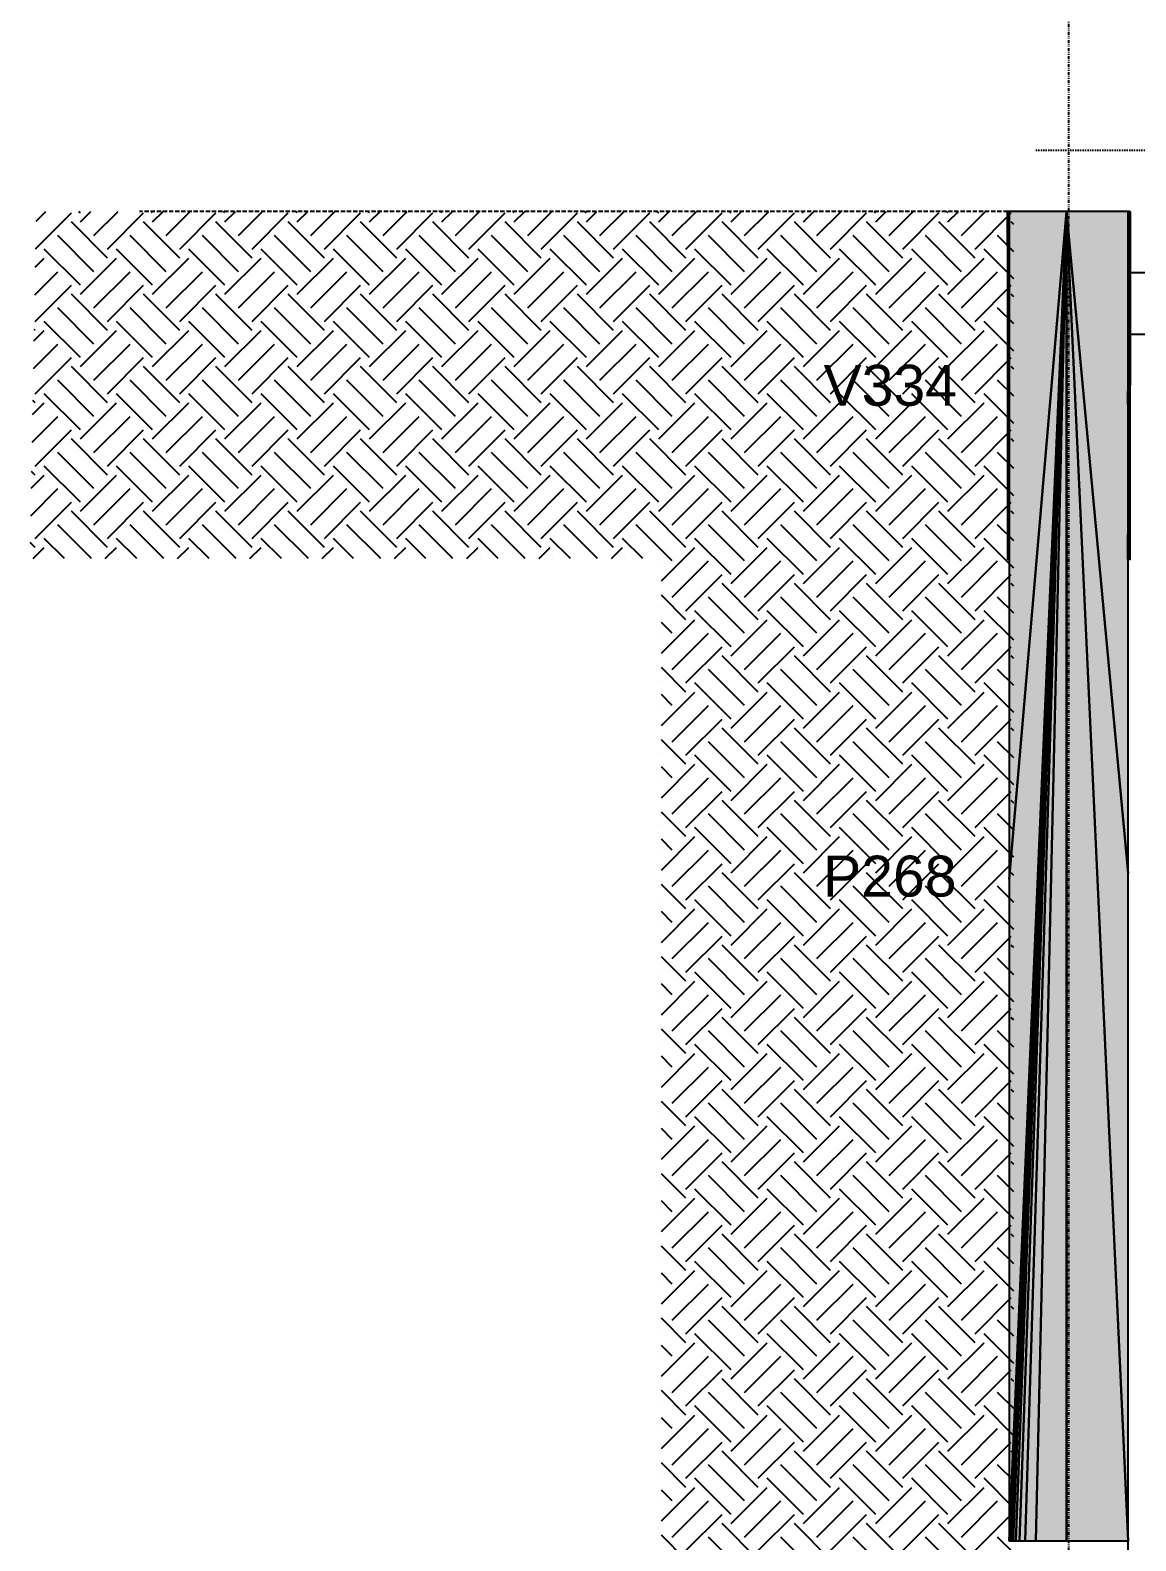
# Model space of a CAD drawing. Extents: x 37185 to 43130, y -8131 to -3926.
# Drawn here: x 40207.2 to 40387.5, y -5857.7 to -5611.5 of the extents above; entities that cross this region are included whole.
import ezdxf

# ---------------------------------------------------------------- set-up
doc = ezdxf.new("R2010")
doc.units = 0
doc.header["$MEASUREMENT"] = 0
for name, pattern in [('ESTILO_TQS_0001', [1, 0.7, -0.3]), ('ESTILO_TQS_0002', [0.4, 0.1, -0.3]), ('ESTILO_TQS_0004', [1.12, 0.5, -0.2, 0.01, -0.2, 0.01, -0.2])]:
    doc.linetypes.add(name, pattern=pattern)
for name, color, linetype in [('47', 15, 'CONTINUOUS'), ('52', 3, 'CONTINUOUS'), ('67', 7, 'CONTINUOUS'), ('68', 4, 'CONTINUOUS'), ('70', 160, 'CONTINUOUS'), ('74', 2, 'CONTINUOUS'), ('96', 252, 'CONTINUOUS')]:
    doc.layers.add(name, color=color, linetype=linetype)
doc.styles.add('TQS_ARIAL', font='arial.ttf')

msp = doc.modelspace()

# ---------------------------------------------------------------- linework, layer by layer
at = {"layer": '47', "linetype": 'Continuous'}
for p, q in [((40208.11, -5647.12), (40213.95, -5641.28)), ((40208.19, -5642.61), (40209.77, -5641.03)), ((40219.84, -5648.65), (40213.95, -5642.75)), ((40215.42, -5641.28), (40215.17, -5641.03)), ((40215.42, -5642.75), (40217.14, -5641.03)), ((40217.63, -5644.96), (40221.56, -5641.03)), ((40219.84, -5647.17), (40225.73, -5641.28)), ((40231.62, -5648.65), (40225.73, -5642.75)), ((40227.2, -5641.28), (40226.96, -5641.03)), ((40227.2, -5642.75), (40228.92, -5641.03)), ((40229.41, -5644.96), (40233.34, -5641.03)), ((40231.62, -5647.17), (40237.52, -5641.28)), ((40243.41, -5648.65), (40237.52, -5642.75)), ((40238.99, -5641.28), (40238.74, -5641.03)), ((40238.99, -5642.75), (40240.71, -5641.03)), ((40241.2, -5644.96), (40245.13, -5641.03)), ((40243.41, -5647.17), (40249.3, -5641.28)), ((40255.19, -5648.65), (40249.3, -5642.75)), ((40250.77, -5641.28), (40250.53, -5641.03)), ((40250.77, -5642.75), (40252.49, -5641.03)), ((40252.98, -5644.96), (40256.91, -5641.03)), ((40255.19, -5647.17), (40261.09, -5641.28)), ((40266.98, -5648.65), (40261.09, -5642.75)), ((40262.56, -5641.28), (40262.31, -5641.03)), ((40262.56, -5642.75), (40264.28, -5641.03)), ((40264.77, -5644.96), (40268.7, -5641.03)), ((40266.98, -5647.17), (40272.87, -5641.28)), ((40278.76, -5648.65), (40272.87, -5642.75)), ((40274.34, -5641.28), (40274.1, -5641.03)), ((40274.34, -5642.75), (40276.06, -5641.03)), ((40276.55, -5644.96), (40280.48, -5641.03)), ((40278.76, -5647.17), (40284.66, -5641.28)), ((40290.55, -5648.65), (40284.66, -5642.75)), ((40286.13, -5641.28), (40285.89, -5641.03)), ((40286.13, -5642.75), (40287.85, -5641.03)), ((40288.34, -5644.96), (40292.27, -5641.03)), ((40290.55, -5647.17), (40296.44, -5641.28)), ((40302.33, -5648.65), (40296.44, -5642.75)), ((40297.92, -5641.28), (40297.67, -5641.03)), ((40297.92, -5642.75), (40299.63, -5641.03)), ((40300.12, -5644.96), (40304.05, -5641.03)), ((40302.33, -5647.17), (40308.23, -5641.28)), ((40314.12, -5648.65), (40308.23, -5642.75)), ((40309.7, -5641.28), (40309.46, -5641.03)), ((40309.7, -5642.75), (40311.42, -5641.03)), ((40311.91, -5644.96), (40315.84, -5641.03)), ((40314.12, -5647.17), (40320.01, -5641.28)), ((40325.9, -5648.65), (40320.01, -5642.75)), ((40321.49, -5641.28), (40321.24, -5641.03)), ((40321.49, -5642.75), (40323.2, -5641.03)), ((40323.7, -5644.96), (40327.62, -5641.03)), ((40325.9, -5647.17), (40331.8, -5641.28)), ((40337.69, -5648.65), (40331.8, -5642.75)), ((40333.27, -5641.28), (40333.03, -5641.03)), ((40333.27, -5642.75), (40334.99, -5641.03)), ((40335.48, -5644.96), (40339.41, -5641.03)), ((40337.69, -5647.17), (40343.58, -5641.28)), ((40349.48, -5648.65), (40343.58, -5642.75)), ((40345.06, -5641.28), (40344.81, -5641.03)), ((40345.06, -5642.75), (40346.77, -5641.03)), ((40347.27, -5644.96), (40351.19, -5641.03)), ((40349.48, -5647.17), (40355.37, -5641.28)), ((40361.26, -5648.65), (40355.37, -5642.75)), ((40356.84, -5641.28), (40356.6, -5641.03)), ((40356.84, -5642.75), (40358.56, -5641.03)), ((40359.05, -5644.96), (40362.98, -5641.03)), ((40361.26, -5647.17), (40367.15, -5641.28)), ((40367.57, -5643.17), (40367.15, -5642.75)), ((40217.63, -5650.86), (40211.74, -5644.96)), ((40229.41, -5650.86), (40223.52, -5644.96)), ((40241.2, -5650.86), (40235.31, -5644.96)), ((40252.98, -5650.86), (40247.09, -5644.96)), ((40264.77, -5650.86), (40258.88, -5644.96)), ((40276.55, -5650.86), (40270.66, -5644.96)), ((40288.34, -5650.86), (40282.45, -5644.96)), ((40300.12, -5650.86), (40294.23, -5644.96)), ((40311.91, -5650.86), (40306.02, -5644.96)), ((40323.7, -5650.86), (40317.8, -5644.96)), ((40335.48, -5650.86), (40329.59, -5644.96)), ((40347.27, -5650.86), (40341.37, -5644.96)), ((40359.05, -5650.86), (40353.16, -5644.96)), ((40367.57, -5647.59), (40364.94, -5644.96)), ((40215.42, -5653.06), (40209.53, -5647.17)), ((40227.2, -5653.06), (40221.31, -5647.17)), ((40238.99, -5653.06), (40233.1, -5647.17)), ((40250.77, -5653.06), (40244.88, -5647.17)), ((40262.56, -5653.06), (40256.67, -5647.17)), ((40274.34, -5653.06), (40268.45, -5647.17)), ((40286.13, -5653.06), (40280.24, -5647.17)), ((40297.92, -5653.06), (40292.02, -5647.17)), ((40309.7, -5653.06), (40303.81, -5647.17)), ((40321.49, -5653.06), (40315.59, -5647.17)), ((40333.27, -5653.06), (40327.38, -5647.17)), ((40345.06, -5653.06), (40339.16, -5647.17)), ((40356.84, -5653.06), (40350.95, -5647.17)), ((40367.57, -5652.01), (40362.73, -5647.17)), ((40208.06, -5650.12), (40209.53, -5648.65)), ((40215.42, -5654.54), (40221.31, -5648.65)), ((40227.2, -5654.54), (40233.1, -5648.65)), ((40238.99, -5654.54), (40244.88, -5648.65)), ((40250.77, -5654.54), (40256.67, -5648.65)), ((40262.56, -5654.54), (40268.45, -5648.65)), ((40274.34, -5654.54), (40280.24, -5648.65)), ((40286.13, -5654.54), (40292.02, -5648.65)), ((40297.92, -5654.54), (40303.81, -5648.65)), ((40309.7, -5654.54), (40315.59, -5648.65)), ((40321.49, -5654.54), (40327.38, -5648.65)), ((40333.27, -5654.54), (40339.16, -5648.65)), ((40345.06, -5654.54), (40350.95, -5648.65)), ((40356.84, -5654.54), (40362.73, -5648.65)), ((40207.98, -5654.62), (40211.74, -5650.86)), ((40217.63, -5656.75), (40223.52, -5650.86)), ((40229.41, -5656.75), (40235.31, -5650.86)), ((40241.2, -5656.75), (40247.09, -5650.86)), ((40252.98, -5656.75), (40258.88, -5650.86)), ((40264.77, -5656.75), (40270.66, -5650.86)), ((40276.55, -5656.75), (40282.45, -5650.86)), ((40288.34, -5656.75), (40294.23, -5650.86)), ((40300.12, -5656.75), (40306.02, -5650.86)), ((40311.91, -5656.75), (40317.8, -5650.86)), ((40323.7, -5656.75), (40329.59, -5650.86)), ((40335.48, -5656.75), (40341.37, -5650.86)), ((40347.27, -5656.75), (40353.16, -5650.86)), ((40359.05, -5656.75), (40364.94, -5650.86)), ((40208.05, -5658.96), (40213.95, -5653.06)), ((40219.84, -5660.43), (40213.95, -5654.54)), ((40219.84, -5658.96), (40225.73, -5653.06)), ((40231.62, -5660.43), (40225.73, -5654.54)), ((40231.62, -5658.96), (40237.52, -5653.06)), ((40243.41, -5660.43), (40237.52, -5654.54)), ((40243.41, -5658.96), (40249.3, -5653.06)), ((40255.19, -5660.43), (40249.3, -5654.54)), ((40255.19, -5658.96), (40261.09, -5653.06)), ((40266.98, -5660.43), (40261.09, -5654.54)), ((40266.98, -5658.96), (40272.87, -5653.06)), ((40278.76, -5660.43), (40272.87, -5654.54)), ((40278.76, -5658.96), (40284.66, -5653.06)), ((40290.55, -5660.43), (40284.66, -5654.54)), ((40290.55, -5658.96), (40296.44, -5653.06)), ((40302.33, -5660.43), (40296.44, -5654.54)), ((40302.33, -5658.96), (40308.23, -5653.06)), ((40314.12, -5660.43), (40308.23, -5654.54)), ((40314.12, -5658.96), (40320.01, -5653.06)), ((40325.9, -5660.43), (40320.01, -5654.54)), ((40325.9, -5658.96), (40331.8, -5653.06)), ((40337.69, -5660.43), (40331.8, -5654.54)), ((40337.69, -5658.96), (40343.58, -5653.06)), ((40349.48, -5660.43), (40343.58, -5654.54)), ((40349.48, -5658.96), (40355.37, -5653.06)), ((40361.26, -5660.43), (40355.37, -5654.54)), ((40361.26, -5658.96), (40367.15, -5653.06)), ((40367.57, -5654.95), (40367.15, -5654.54)), ((40217.63, -5662.64), (40211.74, -5656.75)), ((40229.41, -5662.64), (40223.52, -5656.75)), ((40241.2, -5662.64), (40235.31, -5656.75)), ((40252.98, -5662.64), (40247.09, -5656.75)), ((40264.77, -5662.64), (40258.88, -5656.75)), ((40276.55, -5662.64), (40270.66, -5656.75)), ((40288.34, -5662.64), (40282.45, -5656.75)), ((40300.12, -5662.64), (40294.23, -5656.75)), ((40311.91, -5662.64), (40306.02, -5656.75)), ((40323.7, -5662.64), (40317.8, -5656.75)), ((40335.48, -5662.64), (40329.59, -5656.75)), ((40347.27, -5662.64), (40341.37, -5656.75)), ((40359.05, -5662.64), (40353.16, -5656.75)), ((40367.57, -5659.37), (40364.94, -5656.75)), ((40208.05, -5660.43), (40207.87, -5660.25)), ((40207.89, -5659.12), (40207.89, -5659.12)), ((40215.42, -5664.85), (40209.53, -5658.96)), ((40227.2, -5664.85), (40221.31, -5658.96)), ((40238.99, -5664.85), (40233.1, -5658.96)), ((40250.77, -5664.85), (40244.88, -5658.96)), ((40262.56, -5664.85), (40256.67, -5658.96)), ((40274.34, -5664.85), (40268.45, -5658.96)), ((40286.13, -5664.85), (40280.24, -5658.96)), ((40297.92, -5664.85), (40292.02, -5658.96)), ((40309.7, -5664.85), (40303.81, -5658.96)), ((40321.49, -5664.85), (40315.59, -5658.96)), ((40333.27, -5664.85), (40327.38, -5658.96)), ((40345.06, -5664.85), (40339.16, -5658.96)), ((40356.84, -5664.85), (40350.95, -5658.96)), ((40367.57, -5663.79), (40362.73, -5658.96)), ((40207.76, -5666.62), (40211.74, -5662.64)), ((40207.84, -5662.12), (40209.53, -5660.43)), ((40215.42, -5666.32), (40221.31, -5660.43)), ((40217.63, -5668.53), (40223.52, -5662.64)), ((40227.2, -5666.32), (40233.1, -5660.43)), ((40229.41, -5668.53), (40235.31, -5662.64)), ((40238.99, -5666.32), (40244.88, -5660.43)), ((40241.2, -5668.53), (40247.09, -5662.64)), ((40250.77, -5666.32), (40256.67, -5660.43)), ((40252.98, -5668.53), (40258.88, -5662.64)), ((40262.56, -5666.32), (40268.45, -5660.43)), ((40264.77, -5668.53), (40270.66, -5662.64)), ((40274.34, -5666.32), (40280.24, -5660.43)), ((40276.55, -5668.53), (40282.45, -5662.64)), ((40286.13, -5666.32), (40292.02, -5660.43)), ((40288.34, -5668.53), (40294.23, -5662.64)), ((40297.92, -5666.32), (40303.81, -5660.43)), ((40300.12, -5668.53), (40306.02, -5662.64)), ((40309.7, -5666.32), (40315.59, -5660.43)), ((40311.91, -5668.53), (40317.8, -5662.64)), ((40321.49, -5666.32), (40327.38, -5660.43)), ((40323.7, -5668.53), (40329.59, -5662.64)), ((40333.27, -5666.32), (40339.16, -5660.43)), ((40335.48, -5668.53), (40341.37, -5662.64)), ((40345.06, -5666.32), (40350.95, -5660.43)), ((40347.27, -5668.53), (40353.16, -5662.64)), ((40356.84, -5666.32), (40362.73, -5660.43)), ((40359.05, -5668.53), (40364.94, -5662.64)), ((40208.05, -5670.74), (40213.95, -5664.85)), ((40219.84, -5670.74), (40225.73, -5664.85)), ((40231.62, -5670.74), (40237.52, -5664.85)), ((40243.41, -5670.74), (40249.3, -5664.85)), ((40255.19, -5670.74), (40261.09, -5664.85)), ((40266.98, -5670.74), (40272.87, -5664.85)), ((40278.76, -5670.74), (40284.66, -5664.85)), ((40290.55, -5670.74), (40296.44, -5664.85)), ((40302.33, -5670.74), (40308.23, -5664.85)), ((40314.12, -5670.74), (40320.01, -5664.85)), ((40325.9, -5670.74), (40331.8, -5664.85)), ((40337.69, -5670.74), (40343.58, -5664.85)), ((40349.48, -5670.74), (40355.37, -5664.85)), ((40361.26, -5670.74), (40367.15, -5664.85)), ((40219.84, -5672.22), (40213.95, -5666.32)), ((40231.62, -5672.22), (40225.73, -5666.32)), ((40243.41, -5672.22), (40237.52, -5666.32)), ((40255.19, -5672.22), (40249.3, -5666.32)), ((40266.98, -5672.22), (40261.09, -5666.32)), ((40278.76, -5672.22), (40272.87, -5666.32)), ((40290.55, -5672.22), (40284.66, -5666.32)), ((40302.33, -5672.22), (40296.44, -5666.32)), ((40314.12, -5672.22), (40308.23, -5666.32)), ((40325.9, -5672.22), (40320.01, -5666.32)), ((40337.69, -5672.22), (40331.8, -5666.32)), ((40349.48, -5672.22), (40343.58, -5666.32)), ((40361.26, -5672.22), (40355.37, -5666.32)), ((40367.57, -5666.74), (40367.15, -5666.32)), ((40217.63, -5674.43), (40211.74, -5668.53)), ((40229.41, -5674.43), (40223.52, -5668.53)), ((40241.2, -5674.43), (40235.31, -5668.53)), ((40252.98, -5674.43), (40247.09, -5668.53)), ((40264.77, -5674.43), (40258.88, -5668.53)), ((40276.55, -5674.43), (40270.66, -5668.53)), ((40288.34, -5674.43), (40282.45, -5668.53)), ((40300.12, -5674.43), (40294.23, -5668.53)), ((40311.91, -5674.43), (40306.02, -5668.53)), ((40323.7, -5674.43), (40317.8, -5668.53)), ((40335.48, -5674.43), (40329.59, -5668.53)), ((40347.27, -5674.43), (40341.37, -5668.53)), ((40359.05, -5674.43), (40353.16, -5668.53)), ((40367.57, -5671.16), (40364.94, -5668.53)), ((40207.62, -5674.12), (40209.53, -5672.22)), ((40208.05, -5672.22), (40207.66, -5671.83)), ((40207.68, -5671.12), (40207.68, -5671.12)), ((40215.42, -5676.64), (40209.53, -5670.74)), ((40215.42, -5678.11), (40221.31, -5672.22)), ((40227.2, -5676.64), (40221.31, -5670.74)), ((40227.2, -5678.11), (40233.1, -5672.22)), ((40238.99, -5676.64), (40233.1, -5670.74)), ((40238.99, -5678.11), (40244.88, -5672.22)), ((40250.77, -5676.64), (40244.88, -5670.74)), ((40250.77, -5678.11), (40256.67, -5672.22)), ((40262.56, -5676.64), (40256.67, -5670.74)), ((40262.56, -5678.11), (40268.45, -5672.22)), ((40274.34, -5676.64), (40268.45, -5670.74)), ((40274.34, -5678.11), (40280.24, -5672.22)), ((40286.13, -5676.64), (40280.24, -5670.74)), ((40286.13, -5678.11), (40292.02, -5672.22)), ((40297.92, -5676.64), (40292.02, -5670.74)), ((40297.92, -5678.11), (40303.81, -5672.22)), ((40309.7, -5676.64), (40303.81, -5670.74)), ((40309.7, -5678.11), (40315.59, -5672.22)), ((40321.49, -5676.64), (40315.59, -5670.74)), ((40321.49, -5678.11), (40327.38, -5672.22)), ((40333.27, -5676.64), (40327.38, -5670.74)), ((40333.27, -5678.11), (40339.16, -5672.22)), ((40345.06, -5676.64), (40339.16, -5670.74)), ((40345.06, -5678.11), (40350.95, -5672.22)), ((40356.84, -5676.64), (40350.95, -5670.74)), ((40356.84, -5678.11), (40362.73, -5672.22)), ((40367.57, -5675.58), (40362.73, -5670.74)), ((40207.54, -5678.62), (40211.74, -5674.43)), ((40217.63, -5680.32), (40223.52, -5674.43)), ((40229.41, -5680.32), (40235.31, -5674.43)), ((40241.2, -5680.32), (40247.09, -5674.43)), ((40252.98, -5680.32), (40258.88, -5674.43)), ((40264.77, -5680.32), (40270.66, -5674.43)), ((40276.55, -5680.32), (40282.45, -5674.43)), ((40288.34, -5680.32), (40294.23, -5674.43)), ((40300.12, -5680.32), (40306.02, -5674.43)), ((40311.91, -5680.32), (40317.8, -5674.43)), ((40323.7, -5680.32), (40329.59, -5674.43)), ((40335.48, -5680.32), (40341.37, -5674.43)), ((40347.27, -5680.32), (40353.16, -5674.43)), ((40359.05, -5680.32), (40364.94, -5674.43)), ((40208.05, -5682.53), (40213.95, -5676.64)), ((40219.84, -5682.53), (40225.73, -5676.64)), ((40231.62, -5682.53), (40237.52, -5676.64)), ((40243.41, -5682.53), (40249.3, -5676.64)), ((40255.19, -5682.53), (40261.09, -5676.64)), ((40266.98, -5682.53), (40272.87, -5676.64)), ((40278.76, -5682.53), (40284.66, -5676.64)), ((40290.55, -5682.53), (40296.44, -5676.64)), ((40302.33, -5682.53), (40308.23, -5676.64)), ((40314.12, -5682.53), (40320.01, -5676.64)), ((40325.9, -5682.53), (40331.8, -5676.64)), ((40337.69, -5682.53), (40343.58, -5676.64)), ((40349.48, -5682.53), (40355.37, -5676.64)), ((40361.26, -5682.53), (40367.15, -5676.64)), ((40219.84, -5684), (40213.95, -5678.11)), ((40231.62, -5684), (40225.73, -5678.11)), ((40243.41, -5684), (40237.52, -5678.11)), ((40255.19, -5684), (40249.3, -5678.11)), ((40266.98, -5684), (40261.09, -5678.11)), ((40278.76, -5684), (40272.87, -5678.11)), ((40290.55, -5684), (40284.66, -5678.11)), ((40302.33, -5684), (40296.44, -5678.11)), ((40314.12, -5684), (40308.23, -5678.11)), ((40325.9, -5684), (40320.01, -5678.11)), ((40337.69, -5684), (40331.8, -5678.11)), ((40349.48, -5684), (40343.58, -5678.11)), ((40361.26, -5684), (40355.37, -5678.11)), ((40367.57, -5678.53), (40367.15, -5678.11)), ((40217.63, -5686.21), (40211.74, -5680.32)), ((40229.41, -5686.21), (40223.52, -5680.32)), ((40241.2, -5686.21), (40235.31, -5680.32)), ((40252.98, -5686.21), (40247.09, -5680.32)), ((40264.77, -5686.21), (40258.88, -5680.32)), ((40276.55, -5686.21), (40270.66, -5680.32)), ((40288.34, -5686.21), (40282.45, -5680.32)), ((40300.12, -5686.21), (40294.23, -5680.32)), ((40311.91, -5686.21), (40306.02, -5680.32)), ((40323.7, -5686.21), (40317.8, -5680.32)), ((40335.48, -5686.21), (40329.59, -5680.32)), ((40347.27, -5686.21), (40341.37, -5680.32)), ((40359.05, -5686.21), (40353.16, -5680.32)), ((40367.57, -5682.94), (40364.94, -5680.32)), ((40207.41, -5686.12), (40209.53, -5684)), ((40207.46, -5683.12), (40207.46, -5683.12)), ((40208.05, -5684), (40207.46, -5683.4)), ((40215.42, -5688.42), (40209.53, -5682.53)), ((40215.42, -5689.89), (40221.31, -5684)), ((40227.2, -5688.42), (40221.31, -5682.53)), ((40227.2, -5689.89), (40233.1, -5684)), ((40238.99, -5688.42), (40233.1, -5682.53)), ((40238.99, -5689.89), (40244.88, -5684)), ((40250.77, -5688.42), (40244.88, -5682.53)), ((40250.77, -5689.89), (40256.67, -5684)), ((40262.56, -5688.42), (40256.67, -5682.53)), ((40262.56, -5689.89), (40268.45, -5684)), ((40274.34, -5688.42), (40268.45, -5682.53)), ((40274.34, -5689.89), (40280.24, -5684)), ((40286.13, -5688.42), (40280.24, -5682.53)), ((40286.13, -5689.89), (40292.02, -5684)), ((40297.92, -5688.42), (40292.02, -5682.53)), ((40297.92, -5689.89), (40303.81, -5684)), ((40309.7, -5688.42), (40303.81, -5682.53)), ((40309.7, -5689.89), (40315.59, -5684)), ((40321.49, -5688.42), (40315.59, -5682.53)), ((40321.49, -5689.89), (40327.38, -5684)), ((40333.27, -5688.42), (40327.38, -5682.53)), ((40333.27, -5689.89), (40339.16, -5684)), ((40345.06, -5688.42), (40339.16, -5682.53)), ((40345.06, -5689.89), (40350.95, -5684)), ((40356.84, -5688.42), (40350.95, -5682.53)), ((40356.84, -5689.89), (40362.73, -5684)), ((40367.57, -5687.36), (40362.73, -5682.53)), ((40207.33, -5690.62), (40211.74, -5686.21)), ((40217.63, -5692.1), (40223.52, -5686.21)), ((40229.41, -5692.1), (40235.31, -5686.21)), ((40241.2, -5692.1), (40247.09, -5686.21)), ((40252.98, -5692.1), (40258.88, -5686.21)), ((40264.77, -5692.1), (40270.66, -5686.21)), ((40276.55, -5692.1), (40282.45, -5686.21)), ((40288.34, -5692.1), (40294.23, -5686.21)), ((40300.12, -5692.1), (40306.02, -5686.21)), ((40311.91, -5692.1), (40317.8, -5686.21)), ((40323.7, -5692.1), (40329.59, -5686.21)), ((40335.48, -5692.1), (40341.37, -5686.21)), ((40347.27, -5692.1), (40353.16, -5686.21)), ((40359.05, -5692.1), (40364.94, -5686.21)), ((40208.05, -5694.31), (40213.95, -5688.42)), ((40219.84, -5695.79), (40213.95, -5689.89)), ((40219.84, -5694.31), (40225.73, -5688.42)), ((40231.62, -5695.79), (40225.73, -5689.89)), ((40231.62, -5694.31), (40237.52, -5688.42)), ((40243.41, -5695.79), (40237.52, -5689.89)), ((40243.41, -5694.31), (40249.3, -5688.42)), ((40255.19, -5695.79), (40249.3, -5689.89)), ((40255.19, -5694.31), (40261.09, -5688.42)), ((40266.98, -5695.79), (40261.09, -5689.89)), ((40266.98, -5694.31), (40272.87, -5688.42)), ((40278.76, -5695.79), (40272.87, -5689.89)), ((40278.76, -5694.31), (40284.66, -5688.42)), ((40290.55, -5695.79), (40284.66, -5689.89)), ((40290.55, -5694.31), (40296.44, -5688.42)), ((40302.33, -5695.79), (40296.44, -5689.89)), ((40302.33, -5694.31), (40308.23, -5688.42)), ((40314.12, -5695.79), (40308.23, -5689.89)), ((40314.12, -5694.31), (40320.01, -5688.42)), ((40325.9, -5695.79), (40320.01, -5689.89)), ((40325.9, -5694.31), (40331.8, -5688.42)), ((40337.69, -5695.79), (40331.8, -5689.89)), ((40337.69, -5694.31), (40343.58, -5688.42)), ((40349.48, -5695.79), (40343.58, -5689.89)), ((40349.48, -5694.31), (40355.37, -5688.42)), ((40361.26, -5695.79), (40355.37, -5689.89)), ((40361.26, -5694.31), (40367.15, -5688.42)), ((40367.57, -5690.31), (40367.15, -5689.89)), ((40217.24, -5697.61), (40211.74, -5692.1)), ((40229.02, -5697.61), (40223.52, -5692.1)), ((40240.81, -5697.61), (40235.31, -5692.1)), ((40252.59, -5697.61), (40247.09, -5692.1)), ((40264.38, -5697.61), (40258.88, -5692.1)), ((40276.16, -5697.61), (40270.66, -5692.1)), ((40287.95, -5697.61), (40282.45, -5692.1)), ((40299.74, -5697.61), (40294.23, -5692.1)), ((40311.91, -5698), (40306.02, -5692.1)), ((40323.7, -5698), (40317.8, -5692.1)), ((40335.48, -5698), (40329.59, -5692.1)), ((40347.27, -5698), (40341.37, -5692.1)), ((40359.05, -5698), (40353.16, -5692.1)), ((40367.57, -5694.73), (40364.94, -5692.1)), ((40212.82, -5697.61), (40209.53, -5694.31)), ((40224.61, -5697.61), (40221.31, -5694.31)), ((40236.39, -5697.61), (40233.1, -5694.31)), ((40248.18, -5697.61), (40244.88, -5694.31)), ((40259.96, -5697.61), (40256.67, -5694.31)), ((40271.75, -5697.61), (40268.45, -5694.31)), ((40283.53, -5697.61), (40280.24, -5694.31)), ((40295.32, -5697.61), (40292.02, -5694.31)), ((40307.1, -5697.61), (40303.81, -5694.31)), ((40321.49, -5700.21), (40315.59, -5694.31)), ((40333.27, -5700.21), (40327.38, -5694.31)), ((40345.06, -5700.21), (40339.16, -5694.31)), ((40356.84, -5700.21), (40350.95, -5694.31)), ((40367.57, -5699.15), (40362.73, -5694.31)), ((40207.24, -5695.12), (40207.24, -5695.12)), ((40208.05, -5695.79), (40207.25, -5694.98)), ((40207.71, -5697.61), (40209.53, -5695.79)), ((40219.49, -5697.61), (40221.31, -5695.79)), ((40231.28, -5697.61), (40233.1, -5695.79)), ((40243.06, -5697.61), (40244.88, -5695.79)), ((40254.85, -5697.61), (40256.67, -5695.79)), ((40266.63, -5697.61), (40268.45, -5695.79)), ((40278.42, -5697.61), (40280.24, -5695.79)), ((40290.2, -5697.61), (40292.02, -5695.79)), ((40301.99, -5697.61), (40303.81, -5695.79)), ((40310.14, -5701.24), (40315.59, -5695.79)), ((40321.49, -5701.68), (40327.38, -5695.79)), ((40333.27, -5701.68), (40339.16, -5695.79)), ((40345.06, -5701.68), (40350.95, -5695.79)), ((40356.84, -5701.68), (40362.73, -5695.79)), ((40209.87, -5697.61), (40209.87, -5697.61)), ((40212.13, -5697.61), (40212.13, -5697.61)), ((40216.55, -5697.61), (40216.55, -5697.61)), ((40221.66, -5697.61), (40221.66, -5697.61)), ((40223.91, -5697.61), (40223.91, -5697.61)), ((40228.33, -5697.61), (40228.33, -5697.61)), ((40233.44, -5697.61), (40233.44, -5697.61)), ((40235.7, -5697.61), (40235.7, -5697.61)), ((40240.12, -5697.61), (40240.12, -5697.61)), ((40245.23, -5697.61), (40245.23, -5697.61)), ((40247.48, -5697.61), (40247.48, -5697.61)), ((40251.9, -5697.61), (40251.9, -5697.61)), ((40257.01, -5697.61), (40257.01, -5697.61)), ((40259.27, -5697.61), (40259.27, -5697.61)), ((40263.69, -5697.61), (40263.69, -5697.61)), ((40268.8, -5697.61), (40268.8, -5697.61)), ((40271.05, -5697.61), (40271.05, -5697.61)), ((40275.47, -5697.61), (40275.47, -5697.61)), ((40280.58, -5697.61), (40280.58, -5697.61)), ((40282.84, -5697.61), (40282.84, -5697.61)), ((40287.26, -5697.61), (40287.26, -5697.61)), ((40292.37, -5697.61), (40292.37, -5697.61)), ((40294.62, -5697.61), (40294.62, -5697.61)), ((40299.04, -5697.61), (40299.04, -5697.61)), ((40304.15, -5697.61), (40304.15, -5697.61)), ((40306.41, -5697.61), (40306.41, -5697.61)), ((40310.14, -5698.29), (40310.14, -5698.29)), ((40311.91, -5703.89), (40317.8, -5698)), ((40323.7, -5703.89), (40329.59, -5698)), ((40335.48, -5703.89), (40341.37, -5698)), ((40347.27, -5703.89), (40353.16, -5698)), ((40359.05, -5703.89), (40364.94, -5698)), ((40314.12, -5706.1), (40320.01, -5700.21)), ((40325.9, -5707.57), (40320.01, -5701.68)), ((40325.9, -5706.1), (40331.8, -5700.21)), ((40337.69, -5707.57), (40331.8, -5701.68)), ((40337.69, -5706.1), (40343.58, -5700.21)), ((40349.48, -5707.57), (40343.58, -5701.68)), ((40349.48, -5706.1), (40355.37, -5700.21)), ((40361.26, -5707.57), (40355.37, -5701.68)), ((40361.26, -5706.1), (40367.15, -5700.21)), ((40367.57, -5702.1), (40367.15, -5701.68)), ((40314.12, -5707.57), (40310.14, -5703.59)), ((40323.7, -5709.78), (40317.8, -5703.89)), ((40335.48, -5709.78), (40329.59, -5703.89)), ((40347.27, -5709.78), (40341.37, -5703.89)), ((40359.05, -5709.78), (40353.16, -5703.89)), ((40367.57, -5706.51), (40364.94, -5703.89)), ((40310.14, -5705.66), (40310.14, -5705.66)), ((40321.49, -5711.99), (40315.59, -5706.1)), ((40333.27, -5711.99), (40327.38, -5706.1)), ((40345.06, -5711.99), (40339.16, -5706.1)), ((40356.84, -5711.99), (40350.95, -5706.1)), ((40367.57, -5710.93), (40362.73, -5706.1)), ((40310.14, -5713.03), (40315.59, -5707.57)), ((40311.91, -5709.78), (40310.14, -5708.01)), ((40321.49, -5713.46), (40327.38, -5707.57)), ((40333.27, -5713.46), (40339.16, -5707.57)), ((40345.06, -5713.46), (40350.95, -5707.57)), ((40356.84, -5713.46), (40362.73, -5707.57)), ((40310.14, -5710.08), (40310.14, -5710.08)), ((40311.91, -5715.67), (40317.8, -5709.78)), ((40314.12, -5717.88), (40320.01, -5711.99)), ((40323.7, -5715.67), (40329.59, -5709.78)), ((40325.9, -5717.88), (40331.8, -5711.99)), ((40335.48, -5715.67), (40341.37, -5709.78)), ((40337.69, -5717.88), (40343.58, -5711.99)), ((40347.27, -5715.67), (40353.16, -5709.78)), ((40349.48, -5717.88), (40355.37, -5711.99)), ((40359.05, -5715.67), (40364.94, -5709.78)), ((40361.26, -5717.88), (40367.15, -5711.99)), ((40325.9, -5719.36), (40320.01, -5713.46)), ((40337.69, -5719.36), (40331.8, -5713.46)), ((40349.48, -5719.36), (40343.58, -5713.46)), ((40361.26, -5719.36), (40355.37, -5713.46)), ((40367.57, -5713.88), (40367.15, -5713.46)), ((40314.12, -5719.36), (40310.14, -5715.38)), ((40323.7, -5721.57), (40317.8, -5715.67)), ((40335.48, -5721.57), (40329.59, -5715.67)), ((40347.27, -5721.57), (40341.37, -5715.67)), ((40359.05, -5721.57), (40353.16, -5715.67)), ((40367.57, -5718.3), (40364.94, -5715.67)), ((40310.14, -5717.44), (40310.14, -5717.44)), ((40310.14, -5724.81), (40315.59, -5719.36)), ((40321.49, -5723.78), (40315.59, -5717.88)), ((40321.49, -5725.25), (40327.38, -5719.36)), ((40333.27, -5723.78), (40327.38, -5717.88)), ((40333.27, -5725.25), (40339.16, -5719.36)), ((40345.06, -5723.78), (40339.16, -5717.88)), ((40345.06, -5725.25), (40350.95, -5719.36)), ((40356.84, -5723.78), (40350.95, -5717.88)), ((40356.84, -5725.25), (40362.73, -5719.36)), ((40367.57, -5722.72), (40362.73, -5717.88)), ((40311.91, -5721.57), (40310.14, -5719.79)), ((40310.14, -5721.86), (40310.14, -5721.86)), ((40311.91, -5727.46), (40317.8, -5721.57)), ((40323.7, -5727.46), (40329.59, -5721.57)), ((40335.48, -5727.46), (40341.37, -5721.57)), ((40347.27, -5727.46), (40353.16, -5721.57)), ((40359.05, -5727.46), (40364.94, -5721.57)), ((40314.12, -5729.67), (40320.01, -5723.78)), ((40325.9, -5729.67), (40331.8, -5723.78)), ((40337.69, -5729.67), (40343.58, -5723.78)), ((40349.48, -5729.67), (40355.37, -5723.78)), ((40361.26, -5729.67), (40367.15, -5723.78)), ((40325.9, -5731.14), (40320.01, -5725.25)), ((40337.69, -5731.14), (40331.8, -5725.25)), ((40349.48, -5731.14), (40343.58, -5725.25)), ((40361.26, -5731.14), (40355.37, -5725.25)), ((40367.57, -5725.67), (40367.15, -5725.25)), ((40314.12, -5731.14), (40310.14, -5727.16)), ((40310.14, -5729.23), (40310.14, -5729.23)), ((40323.7, -5733.35), (40317.8, -5727.46)), ((40335.48, -5733.35), (40329.59, -5727.46)), ((40347.27, -5733.35), (40341.37, -5727.46)), ((40359.05, -5733.35), (40353.16, -5727.46)), ((40367.57, -5730.08), (40364.94, -5727.46)), ((40310.14, -5736.6), (40315.59, -5731.14)), ((40311.91, -5733.35), (40310.14, -5731.58)), ((40321.49, -5735.56), (40315.59, -5729.67)), ((40321.49, -5737.03), (40327.38, -5731.14)), ((40333.27, -5735.56), (40327.38, -5729.67)), ((40333.27, -5737.03), (40339.16, -5731.14)), ((40345.06, -5735.56), (40339.16, -5729.67)), ((40345.06, -5737.03), (40350.95, -5731.14)), ((40356.84, -5735.56), (40350.95, -5729.67)), ((40356.84, -5737.03), (40362.73, -5731.14)), ((40367.57, -5734.5), (40362.73, -5729.67)), ((40310.14, -5733.65), (40310.14, -5733.65)), ((40311.91, -5739.24), (40317.8, -5733.35)), ((40323.7, -5739.24), (40329.59, -5733.35)), ((40335.48, -5739.24), (40341.37, -5733.35)), ((40347.27, -5739.24), (40353.16, -5733.35)), ((40359.05, -5739.24), (40364.94, -5733.35)), ((40314.12, -5741.45), (40320.01, -5735.56)), ((40325.9, -5741.45), (40331.8, -5735.56)), ((40337.69, -5741.45), (40343.58, -5735.56)), ((40349.48, -5741.45), (40355.37, -5735.56)), ((40361.26, -5741.45), (40367.15, -5735.56)), ((40314.12, -5742.93), (40310.14, -5738.95)), ((40325.9, -5742.93), (40320.01, -5737.03)), ((40337.69, -5742.93), (40331.8, -5737.03)), ((40349.48, -5742.93), (40343.58, -5737.03)), ((40361.26, -5742.93), (40355.37, -5737.03)), ((40367.57, -5737.45), (40367.15, -5737.03)), ((40310.14, -5741.01), (40310.14, -5741.01)), ((40321.49, -5747.35), (40315.59, -5741.45)), ((40323.7, -5745.14), (40317.8, -5739.24)), ((40333.27, -5747.35), (40327.38, -5741.45)), ((40335.48, -5745.14), (40329.59, -5739.24)), ((40345.06, -5747.35), (40339.16, -5741.45)), ((40347.27, -5745.14), (40341.37, -5739.24)), ((40356.84, -5747.35), (40350.95, -5741.45)), ((40359.05, -5745.14), (40353.16, -5739.24)), ((40367.57, -5746.29), (40362.73, -5741.45)), ((40367.57, -5741.87), (40364.94, -5739.24)), ((40310.14, -5748.38), (40315.59, -5742.93)), ((40311.91, -5745.14), (40310.14, -5743.36)), ((40321.49, -5748.82), (40327.38, -5742.93)), ((40333.27, -5748.82), (40339.16, -5742.93)), ((40345.06, -5748.82), (40350.95, -5742.93)), ((40356.84, -5748.82), (40362.73, -5742.93)), ((40310.14, -5745.43), (40310.14, -5745.43)), ((40311.91, -5751.03), (40317.8, -5745.14)), ((40323.7, -5751.03), (40329.59, -5745.14)), ((40335.48, -5751.03), (40341.37, -5745.14)), ((40347.27, -5751.03), (40353.16, -5745.14)), ((40359.05, -5751.03), (40364.94, -5745.14)), ((40314.12, -5753.24), (40320.01, -5747.35)), ((40325.9, -5754.71), (40320.01, -5748.82)), ((40325.9, -5753.24), (40331.8, -5747.35)), ((40337.69, -5754.71), (40331.8, -5748.82)), ((40337.69, -5753.24), (40343.58, -5747.35)), ((40349.48, -5754.71), (40343.58, -5748.82)), ((40349.48, -5753.24), (40355.37, -5747.35)), ((40361.26, -5754.71), (40355.37, -5748.82)), ((40361.26, -5753.24), (40367.15, -5747.35)), ((40367.57, -5749.24), (40367.15, -5748.82)), ((40314.12, -5754.71), (40310.14, -5750.73)), ((40323.7, -5756.92), (40317.8, -5751.03)), ((40335.48, -5756.92), (40329.59, -5751.03)), ((40347.27, -5756.92), (40341.37, -5751.03)), ((40359.05, -5756.92), (40353.16, -5751.03)), ((40367.57, -5753.66), (40364.94, -5751.03)), ((40310.14, -5752.8), (40310.14, -5752.8)), ((40321.49, -5759.13), (40315.59, -5753.24)), ((40333.27, -5759.13), (40327.38, -5753.24)), ((40345.06, -5759.13), (40339.16, -5753.24)), ((40356.84, -5759.13), (40350.95, -5753.24)), ((40367.57, -5758.07), (40362.73, -5753.24)), ((40310.14, -5760.17), (40315.59, -5754.71)), ((40311.91, -5756.92), (40310.14, -5755.15)), ((40321.49, -5760.6), (40327.38, -5754.71)), ((40333.27, -5760.6), (40339.16, -5754.71)), ((40345.06, -5760.6), (40350.95, -5754.71)), ((40356.84, -5760.6), (40362.73, -5754.71)), ((40310.14, -5757.22), (40310.14, -5757.22)), ((40311.91, -5762.81), (40317.8, -5756.92)), ((40323.7, -5762.81), (40329.59, -5756.92)), ((40335.48, -5762.81), (40341.37, -5756.92)), ((40347.27, -5762.81), (40353.16, -5756.92)), ((40359.05, -5762.81), (40364.94, -5756.92)), ((40314.12, -5765.02), (40320.01, -5759.13)), ((40325.9, -5766.5), (40320.01, -5760.6)), ((40325.9, -5765.02), (40331.8, -5759.13)), ((40337.69, -5766.5), (40331.8, -5760.6)), ((40337.69, -5765.02), (40343.58, -5759.13)), ((40349.48, -5766.5), (40343.58, -5760.6)), ((40349.48, -5765.02), (40355.37, -5759.13)), ((40361.26, -5766.5), (40355.37, -5760.6)), ((40361.26, -5765.02), (40367.15, -5759.13)), ((40367.57, -5761.02), (40367.15, -5760.6)), ((40314.12, -5766.5), (40310.14, -5762.52)), ((40323.7, -5768.71), (40317.8, -5762.81)), ((40335.48, -5768.71), (40329.59, -5762.81)), ((40347.27, -5768.71), (40341.37, -5762.81)), ((40359.05, -5768.71), (40353.16, -5762.81)), ((40367.57, -5765.44), (40364.94, -5762.81)), ((40310.14, -5764.58), (40310.14, -5764.58)), ((40321.49, -5770.92), (40315.59, -5765.02)), ((40333.27, -5770.92), (40327.38, -5765.02)), ((40345.06, -5770.92), (40339.16, -5765.02)), ((40356.84, -5770.92), (40350.95, -5765.02)), ((40367.57, -5769.86), (40362.73, -5765.02)), ((40310.14, -5771.95), (40315.59, -5766.5)), ((40311.91, -5768.71), (40310.14, -5766.93)), ((40321.49, -5772.39), (40327.38, -5766.5)), ((40333.27, -5772.39), (40339.16, -5766.5)), ((40345.06, -5772.39), (40350.95, -5766.5)), ((40356.84, -5772.39), (40362.73, -5766.5)), ((40310.14, -5769), (40310.14, -5769)), ((40311.91, -5774.6), (40317.8, -5768.71)), ((40314.12, -5776.81), (40320.01, -5770.92)), ((40323.7, -5774.6), (40329.59, -5768.71)), ((40325.9, -5776.81), (40331.8, -5770.92)), ((40335.48, -5774.6), (40341.37, -5768.71)), ((40337.69, -5776.81), (40343.58, -5770.92)), ((40347.27, -5774.6), (40353.16, -5768.71)), ((40349.48, -5776.81), (40355.37, -5770.92)), ((40359.05, -5774.6), (40364.94, -5768.71)), ((40361.26, -5776.81), (40367.15, -5770.92)), ((40325.9, -5778.28), (40320.01, -5772.39)), ((40337.69, -5778.28), (40331.8, -5772.39)), ((40349.48, -5778.28), (40343.58, -5772.39)), ((40361.26, -5778.28), (40355.37, -5772.39)), ((40367.57, -5772.81), (40367.15, -5772.39)), ((40314.12, -5778.28), (40310.14, -5774.3)), ((40323.7, -5780.49), (40317.8, -5774.6)), ((40335.48, -5780.49), (40329.59, -5774.6)), ((40347.27, -5780.49), (40341.37, -5774.6)), ((40359.05, -5780.49), (40353.16, -5774.6)), ((40367.57, -5777.23), (40364.94, -5774.6)), ((40310.14, -5776.37), (40310.14, -5776.37)), ((40310.14, -5783.74), (40315.59, -5778.28)), ((40321.49, -5782.7), (40315.59, -5776.81)), ((40321.49, -5784.17), (40327.38, -5778.28)), ((40333.27, -5782.7), (40327.38, -5776.81)), ((40333.27, -5784.17), (40339.16, -5778.28)), ((40345.06, -5782.7), (40339.16, -5776.81)), ((40345.06, -5784.17), (40350.95, -5778.28)), ((40356.84, -5782.7), (40350.95, -5776.81)), ((40356.84, -5784.17), (40362.73, -5778.28)), ((40367.57, -5781.64), (40362.73, -5776.81)), ((40311.91, -5780.49), (40310.14, -5778.72)), ((40310.14, -5780.79), (40310.14, -5780.79)), ((40311.91, -5786.38), (40317.8, -5780.49)), ((40323.7, -5786.38), (40329.59, -5780.49)), ((40335.48, -5786.38), (40341.37, -5780.49)), ((40347.27, -5786.38), (40353.16, -5780.49)), ((40359.05, -5786.38), (40364.94, -5780.49)), ((40314.12, -5788.59), (40320.01, -5782.7)), ((40325.9, -5788.59), (40331.8, -5782.7)), ((40337.69, -5788.59), (40343.58, -5782.7)), ((40349.48, -5788.59), (40355.37, -5782.7)), ((40361.26, -5788.59), (40367.15, -5782.7)), ((40325.9, -5790.07), (40320.01, -5784.17)), ((40337.69, -5790.07), (40331.8, -5784.17)), ((40349.48, -5790.07), (40343.58, -5784.17)), ((40361.26, -5790.07), (40355.37, -5784.17)), ((40367.57, -5784.59), (40367.15, -5784.17)), ((40314.12, -5790.07), (40310.14, -5786.09)), ((40310.14, -5788.16), (40310.14, -5788.16)), ((40323.7, -5792.28), (40317.8, -5786.38)), ((40335.48, -5792.28), (40329.59, -5786.38)), ((40347.27, -5792.28), (40341.37, -5786.38)), ((40359.05, -5792.28), (40353.16, -5786.38)), ((40367.57, -5789.01), (40364.94, -5786.38)), ((40310.14, -5795.52), (40315.59, -5790.07)), ((40311.91, -5792.28), (40310.14, -5790.51)), ((40321.49, -5794.49), (40315.59, -5788.59)), ((40321.49, -5795.96), (40327.38, -5790.07)), ((40333.27, -5794.49), (40327.38, -5788.59)), ((40333.27, -5795.96), (40339.16, -5790.07)), ((40345.06, -5794.49), (40339.16, -5788.59)), ((40345.06, -5795.96), (40350.95, -5790.07)), ((40356.84, -5794.49), (40350.95, -5788.59)), ((40356.84, -5795.96), (40362.73, -5790.07)), ((40367.57, -5793.43), (40362.73, -5788.59)), ((40310.14, -5792.57), (40310.14, -5792.57)), ((40311.91, -5798.17), (40317.8, -5792.28)), ((40323.7, -5798.17), (40329.59, -5792.28)), ((40335.48, -5798.17), (40341.37, -5792.28)), ((40347.27, -5798.17), (40353.16, -5792.28)), ((40359.05, -5798.17), (40364.94, -5792.28)), ((40314.12, -5800.38), (40320.01, -5794.49)), ((40325.9, -5800.38), (40331.8, -5794.49)), ((40337.69, -5800.38), (40343.58, -5794.49)), ((40349.48, -5800.38), (40355.37, -5794.49)), ((40361.26, -5800.38), (40367.15, -5794.49)), ((40314.12, -5801.85), (40310.14, -5797.87)), ((40323.7, -5804.06), (40317.8, -5798.17)), ((40325.9, -5801.85), (40320.01, -5795.96)), ((40335.48, -5804.06), (40329.59, -5798.17)), ((40337.69, -5801.85), (40331.8, -5795.96)), ((40347.27, -5804.06), (40341.37, -5798.17)), ((40349.48, -5801.85), (40343.58, -5795.96)), ((40359.05, -5804.06), (40353.16, -5798.17)), ((40361.26, -5801.85), (40355.37, -5795.96)), ((40367.57, -5800.8), (40364.94, -5798.17)), ((40367.57, -5796.38), (40367.15, -5795.96)), ((40310.14, -5799.94), (40310.14, -5799.94)), ((40321.49, -5806.27), (40315.59, -5800.38)), ((40333.27, -5806.27), (40327.38, -5800.38)), ((40345.06, -5806.27), (40339.16, -5800.38)), ((40356.84, -5806.27), (40350.95, -5800.38)), ((40367.57, -5805.21), (40362.73, -5800.38)), ((40310.14, -5807.31), (40315.59, -5801.85)), ((40311.91, -5804.06), (40310.14, -5802.29)), ((40321.49, -5807.74), (40327.38, -5801.85)), ((40333.27, -5807.74), (40339.16, -5801.85)), ((40345.06, -5807.74), (40350.95, -5801.85)), ((40356.84, -5807.74), (40362.73, -5801.85)), ((40310.14, -5804.36), (40310.14, -5804.36)), ((40311.91, -5809.95), (40317.8, -5804.06)), ((40323.7, -5809.95), (40329.59, -5804.06)), ((40335.48, -5809.95), (40341.37, -5804.06)), ((40347.27, -5809.95), (40353.16, -5804.06)), ((40359.05, -5809.95), (40364.94, -5804.06)), ((40314.12, -5812.16), (40320.01, -5806.27)), ((40325.9, -5813.64), (40320.01, -5807.74)), ((40325.9, -5812.16), (40331.8, -5806.27)), ((40337.69, -5813.64), (40331.8, -5807.74)), ((40337.69, -5812.16), (40343.58, -5806.27)), ((40349.48, -5813.64), (40343.58, -5807.74)), ((40349.48, -5812.16), (40355.37, -5806.27)), ((40361.26, -5813.64), (40355.37, -5807.74)), ((40361.26, -5812.16), (40367.15, -5806.27)), ((40367.57, -5808.16), (40367.15, -5807.74)), ((40314.12, -5813.64), (40310.14, -5809.66)), ((40323.7, -5815.85), (40317.8, -5809.95)), ((40335.48, -5815.85), (40329.59, -5809.95)), ((40347.27, -5815.85), (40341.37, -5809.95)), ((40359.05, -5815.85), (40353.16, -5809.95)), ((40367.57, -5812.58), (40364.94, -5809.95)), ((40310.14, -5811.73), (40310.14, -5811.73)), ((40321.49, -5818.06), (40315.59, -5812.16)), ((40333.27, -5818.06), (40327.38, -5812.16)), ((40345.06, -5818.06), (40339.16, -5812.16)), ((40356.84, -5818.06), (40350.95, -5812.16)), ((40367.57, -5817), (40362.73, -5812.16)), ((40310.14, -5819.09), (40315.59, -5813.64)), ((40311.91, -5815.85), (40310.14, -5814.08)), ((40321.49, -5819.53), (40327.38, -5813.64)), ((40333.27, -5819.53), (40339.16, -5813.64)), ((40345.06, -5819.53), (40350.95, -5813.64)), ((40356.84, -5819.53), (40362.73, -5813.64)), ((40310.14, -5816.14), (40310.14, -5816.14)), ((40311.91, -5821.74), (40317.8, -5815.85)), ((40323.7, -5821.74), (40329.59, -5815.85)), ((40335.48, -5821.74), (40341.37, -5815.85)), ((40347.27, -5821.74), (40353.16, -5815.85)), ((40359.05, -5821.74), (40364.94, -5815.85)), ((40314.12, -5823.95), (40320.01, -5818.06)), ((40325.9, -5825.42), (40320.01, -5819.53)), ((40325.9, -5823.95), (40331.8, -5818.06)), ((40337.69, -5825.42), (40331.8, -5819.53)), ((40337.69, -5823.95), (40343.58, -5818.06)), ((40349.48, -5825.42), (40343.58, -5819.53)), ((40349.48, -5823.95), (40355.37, -5818.06)), ((40361.26, -5825.42), (40355.37, -5819.53)), ((40361.26, -5823.95), (40367.15, -5818.06)), ((40367.57, -5819.95), (40367.15, -5819.53)), ((40314.12, -5825.42), (40310.14, -5821.44)), ((40323.7, -5827.63), (40317.8, -5821.74)), ((40335.48, -5827.63), (40329.59, -5821.74)), ((40347.27, -5827.63), (40341.37, -5821.74)), ((40359.05, -5827.63), (40353.16, -5821.74)), ((40367.57, -5824.37), (40364.94, -5821.74)), ((40310.14, -5823.51), (40310.14, -5823.51)), ((40321.49, -5829.84), (40315.59, -5823.95)), ((40333.27, -5829.84), (40327.38, -5823.95)), ((40345.06, -5829.84), (40339.16, -5823.95)), ((40356.84, -5829.84), (40350.95, -5823.95)), ((40367.57, -5828.79), (40362.73, -5823.95)), ((40310.14, -5830.88), (40315.59, -5825.42)), ((40311.91, -5827.63), (40310.14, -5825.86)), ((40311.91, -5833.52), (40317.8, -5827.63)), ((40321.49, -5831.31), (40327.38, -5825.42)), ((40323.7, -5833.52), (40329.59, -5827.63)), ((40333.27, -5831.31), (40339.16, -5825.42)), ((40335.48, -5833.52), (40341.37, -5827.63)), ((40345.06, -5831.31), (40350.95, -5825.42)), ((40347.27, -5833.52), (40353.16, -5827.63)), ((40356.84, -5831.31), (40362.73, -5825.42)), ((40359.05, -5833.52), (40364.94, -5827.63)), ((40310.14, -5827.93), (40310.14, -5827.93)), ((40314.12, -5835.73), (40320.01, -5829.84)), ((40325.9, -5835.73), (40331.8, -5829.84)), ((40337.69, -5835.73), (40343.58, -5829.84)), ((40349.48, -5835.73), (40355.37, -5829.84)), ((40361.26, -5835.73), (40367.15, -5829.84)), ((40325.9, -5837.21), (40320.01, -5831.31)), ((40337.69, -5837.21), (40331.8, -5831.31)), ((40349.48, -5837.21), (40343.58, -5831.31)), ((40361.26, -5837.21), (40355.37, -5831.31)), ((40367.57, -5831.73), (40367.15, -5831.31)), ((40314.12, -5837.21), (40310.14, -5833.23)), ((40323.7, -5839.42), (40317.8, -5833.52)), ((40335.48, -5839.42), (40329.59, -5833.52)), ((40347.27, -5839.42), (40341.37, -5833.52)), ((40359.05, -5839.42), (40353.16, -5833.52)), ((40367.57, -5836.15), (40364.94, -5833.52)), ((40310.14, -5835.3), (40310.14, -5835.3)), ((40310.14, -5842.66), (40315.59, -5837.21)), ((40321.49, -5841.63), (40315.59, -5835.73)), ((40321.49, -5843.1), (40327.38, -5837.21)), ((40333.27, -5841.63), (40327.38, -5835.73)), ((40333.27, -5843.1), (40339.16, -5837.21)), ((40345.06, -5841.63), (40339.16, -5835.73)), ((40345.06, -5843.1), (40350.95, -5837.21)), ((40356.84, -5841.63), (40350.95, -5835.73)), ((40356.84, -5843.1), (40362.73, -5837.21)), ((40367.57, -5840.57), (40362.73, -5835.73)), ((40311.91, -5839.42), (40310.14, -5837.65)), ((40310.14, -5839.72), (40310.14, -5839.72)), ((40311.91, -5845.31), (40317.8, -5839.42)), ((40323.7, -5845.31), (40329.59, -5839.42)), ((40335.48, -5845.31), (40341.37, -5839.42)), ((40347.27, -5845.31), (40353.16, -5839.42)), ((40359.05, -5845.31), (40364.94, -5839.42)), ((40314.12, -5847.52), (40320.01, -5841.63)), ((40325.9, -5847.52), (40331.8, -5841.63)), ((40337.69, -5847.52), (40343.58, -5841.63)), ((40349.48, -5847.52), (40355.37, -5841.63)), ((40361.26, -5847.52), (40367.15, -5841.63)), ((40314.12, -5848.99), (40310.14, -5845.01)), ((40325.9, -5848.99), (40320.01, -5843.1)), ((40337.69, -5848.99), (40331.8, -5843.1)), ((40349.48, -5848.99), (40343.58, -5843.1)), ((40361.26, -5848.99), (40355.37, -5843.1)), ((40367.57, -5843.52), (40367.15, -5843.1)), ((40310.14, -5847.08), (40310.14, -5847.08)), ((40323.7, -5851.2), (40317.8, -5845.31)), ((40335.48, -5851.2), (40329.59, -5845.31)), ((40347.27, -5851.2), (40341.37, -5845.31)), ((40359.05, -5851.2), (40353.16, -5845.31)), ((40367.57, -5847.94), (40364.94, -5845.31)), ((40310.14, -5854.45), (40315.59, -5848.99)), ((40311.91, -5851.2), (40310.14, -5849.43)), ((40321.49, -5853.41), (40315.59, -5847.52)), ((40321.49, -5854.88), (40327.38, -5848.99)), ((40333.27, -5853.41), (40327.38, -5847.52)), ((40333.27, -5854.88), (40339.16, -5848.99)), ((40345.06, -5853.41), (40339.16, -5847.52)), ((40345.06, -5854.88), (40350.95, -5848.99)), ((40356.84, -5853.41), (40350.95, -5847.52)), ((40356.84, -5854.88), (40362.73, -5848.99)), ((40367.57, -5852.36), (40362.73, -5847.52)), ((40310.14, -5851.5), (40310.14, -5851.5)), ((40311.91, -5857.09), (40317.8, -5851.2)), ((40323.7, -5857.09), (40329.59, -5851.2)), ((40335.48, -5857.09), (40341.37, -5851.2)), ((40347.27, -5857.09), (40353.16, -5851.2)), ((40359.05, -5857.09), (40364.94, -5851.2)), ((40314.12, -5859.3), (40320.01, -5853.41)), ((40325.9, -5859.3), (40331.8, -5853.41)), ((40337.69, -5859.3), (40343.58, -5853.41)), ((40349.48, -5859.3), (40355.37, -5853.41)), ((40361.26, -5859.3), (40367.15, -5853.41)), ((40314.12, -5860.78), (40310.14, -5856.8)), ((40323.7, -5862.99), (40317.8, -5857.09)), ((40325.9, -5860.78), (40320.01, -5854.88)), ((40335.48, -5862.99), (40329.59, -5857.09)), ((40337.69, -5860.78), (40331.8, -5854.88)), ((40347.27, -5862.99), (40341.37, -5857.09)), ((40349.48, -5860.78), (40343.58, -5854.88)), ((40359.05, -5862.99), (40353.16, -5857.09)), ((40361.26, -5860.78), (40355.37, -5854.88)), ((40367.57, -5859.72), (40364.94, -5857.09)), ((40367.57, -5855.3), (40367.15, -5854.88))]:
    msp.add_line(p, q, dxfattribs=at)
at = {"layer": '52', "linetype": 'Continuous'}
for points in [[(40366.57, -5641.03), (40366.56, -5697.7)], [(40366.83, -5641.03), (40366.8, -5641.03), (40366.57, -5641.03)], [(40366.8, -5641.03), (40366.8, -5659.98), (40366.8, -5697.7)], [(40366.83, -5697.7), (40366.83, -5663.2), (40366.83, -5641.03)], [(40386.16, -5641.03), (40385.73, -5641.03), (40385.57, -5641.03), (40384.15, -5641.03), (40383.57, -5641.03), (40381.49, -5641.03), (40380.32, -5641.03), (40378.23, -5641.03), (40376.49, -5641.03), (40376.15, -5641.03), (40374.76, -5641.03), (40372.67, -5641.03), (40371.49, -5641.03), (40369.42, -5641.03), (40368.83, -5641.03), (40367.42, -5641.03), (40367.26, -5641.03), (40366.83, -5641.03)], [(40386.56, -5641.03), (40386.19, -5641.03), (40386.16, -5641.03)], [(40386.16, -5641.03), (40386.16, -5672.49), (40386.16, -5697.7)], [(40386.19, -5697.7), (40386.19, -5669.51), (40386.19, -5641.03)], [(40386.56, -5664.37), (40386.56, -5641.03)], [(40782.2, -5651.03), (40762.2, -5651.03), (40388.36, -5651.03), (40386.56, -5651.03)], [(40386.56, -5661.03), (40388.36, -5661.03), (40435.44, -5661.03), (40440.2, -5661.03), (40463.75, -5661.03), (40465.79, -5661.03), (40487.7, -5661.03), (40489.59, -5661.03), (40511.5, -5661.03), (40513.39, -5661.03), (40535.31, -5661.03), (40537.2, -5661.03), (40559.11, -5661.03), (40561, -5661.03), (40582.92, -5661.03)], [(40386.56, -5697.7), (40386.56, -5674.37)], [(40366.56, -5697.7), (40366.8, -5697.7), (40366.83, -5697.7)], [(40366.8, -5697.7), (40366.8, -5749.85), (40366.8, -5857.7)], [(40386.16, -5697.7), (40386.19, -5697.7), (40386.48, -5697.7), (40386.5, -5697.7), (40386.56, -5697.7)], [(40386.19, -5891.03), (40386.19, -5874.21), (40386.19, -5867.45), (40386.19, -5865.07), (40386.19, -5864.41), (40386.19, -5858.2), (40386.19, -5858.16), (40386.19, -5857.7), (40386.19, -5748.88), (40386.19, -5697.7)], [(40366.8, -5857.7), (40367.11, -5857.7), (40367.42, -5857.7)], [(40367.42, -5857.7), (40367.48, -5857.7), (40367.92, -5857.7), (40368.52, -5857.7), (40368.83, -5857.7)], [(40368.83, -5857.7), (40369.44, -5857.7), (40371.17, -5857.7), (40371.49, -5857.7)]]:
    msp.add_lwpolyline(points, dxfattribs=at)
at = {"layer": '67', "linetype": 'ESTILO_TQS_0002'}
msp.add_line((40371.27, -5631.03), (42550.03, -5631.03), dxfattribs=at)
at = {"layer": '68', "linetype": 'ESTILO_TQS_0001'}
msp.add_line((40366.57, -5641.03), (40225.05, -5641.03), dxfattribs=at)
at = {"layer": '70', "linetype": 'ESTILO_TQS_0004'}
msp.add_line((40376.49, -5399.92), (40376.49, -6361.7), dxfattribs=at)
at = {"layer": '96', "linetype": 'Continuous'}
for points in [[(40366.57, -5641.03), (40366.56, -5697.7), (40366.83, -5697.7), (40366.57, -5641.03)], [(40366.57, -5641.03), (40366.83, -5697.7), (40366.83, -5663.2), (40366.57, -5641.03)], [(40366.57, -5641.03), (40366.83, -5663.2), (40366.83, -5641.03), (40366.57, -5641.03)], [(40376.15, -5641.03), (40366.8, -5641.03), (40366.8, -5749.85), (40376.15, -5641.03)], [(40376.15, -5641.03), (40366.8, -5749.85), (40366.8, -5857.7), (40376.15, -5641.03)], [(40376.15, -5641.03), (40366.8, -5857.7), (40367.11, -5857.7), (40376.15, -5641.03)], [(40376.15, -5641.03), (40367.11, -5857.7), (40367.48, -5857.7), (40376.15, -5641.03)], [(40376.15, -5641.03), (40367.48, -5857.7), (40367.92, -5857.7), (40376.15, -5641.03)], [(40376.15, -5641.03), (40367.92, -5857.7), (40368.52, -5857.7), (40376.15, -5641.03)], [(40376.15, -5641.03), (40368.52, -5857.7), (40369.44, -5857.7), (40376.15, -5641.03)], [(40376.15, -5641.03), (40369.44, -5857.7), (40371.17, -5857.7), (40376.15, -5641.03)], [(40376.15, -5641.03), (40371.17, -5857.7), (40376.15, -5857.7), (40376.15, -5641.03)], [(40376.15, -5641.03), (40376.15, -5857.7), (40386.19, -5857.7), (40376.15, -5641.03)], [(40376.15, -5641.03), (40386.19, -5857.7), (40386.19, -5748.88), (40376.15, -5641.03)], [(40376.15, -5641.03), (40386.19, -5748.88), (40386.19, -5641.03), (40376.15, -5641.03)], [(40386.56, -5641.03), (40386.16, -5641.03), (40386.16, -5672.49), (40386.56, -5641.03)], [(40386.56, -5641.03), (40386.16, -5672.49), (40386.16, -5697.7), (40386.56, -5641.03)], [(40386.56, -5641.03), (40386.16, -5697.7), (40386.48, -5697.7), (40386.56, -5641.03)], [(40386.56, -5641.03), (40386.48, -5697.7), (40386.5, -5697.7), (40386.56, -5641.03)], [(40386.56, -5641.03), (40386.5, -5697.7), (40386.56, -5697.7), (40386.56, -5641.03)]]:
    msp.add_lwpolyline(points, dxfattribs=at)
for points in [[(40366.57, -5641.03), (40366.56, -5697.7), (40366.83, -5697.7)], [(40366.57, -5641.03), (40366.83, -5697.7), (40366.57, -5641.03)], [(40366.57, -5641.03), (40366.83, -5697.7), (40366.83, -5663.2)], [(40366.57, -5641.03), (40366.83, -5663.2), (40366.57, -5641.03)], [(40366.57, -5641.03), (40366.83, -5663.2), (40366.83, -5641.03)], [(40366.57, -5641.03), (40366.83, -5641.03), (40366.57, -5641.03)], [(40376.15, -5641.03), (40366.8, -5641.03), (40366.8, -5749.85)], [(40376.15, -5641.03), (40366.8, -5749.85), (40376.15, -5641.03)], [(40376.15, -5641.03), (40366.8, -5749.85), (40366.8, -5857.7)], [(40376.15, -5641.03), (40366.8, -5857.7), (40376.15, -5641.03)], [(40376.15, -5641.03), (40366.8, -5857.7), (40367.11, -5857.7)], [(40376.15, -5641.03), (40367.11, -5857.7), (40376.15, -5641.03)], [(40376.15, -5641.03), (40367.11, -5857.7), (40367.48, -5857.7)], [(40376.15, -5641.03), (40367.48, -5857.7), (40376.15, -5641.03)], [(40376.15, -5641.03), (40367.48, -5857.7), (40367.92, -5857.7)], [(40376.15, -5641.03), (40367.92, -5857.7), (40376.15, -5641.03)], [(40376.15, -5641.03), (40367.92, -5857.7), (40368.52, -5857.7)], [(40376.15, -5641.03), (40368.52, -5857.7), (40376.15, -5641.03)], [(40376.15, -5641.03), (40368.52, -5857.7), (40369.44, -5857.7)], [(40376.15, -5641.03), (40369.44, -5857.7), (40376.15, -5641.03)], [(40376.15, -5641.03), (40369.44, -5857.7), (40371.17, -5857.7)], [(40376.15, -5641.03), (40371.17, -5857.7), (40376.15, -5641.03)], [(40376.15, -5641.03), (40371.17, -5857.7), (40376.15, -5857.7)], [(40376.15, -5641.03), (40376.15, -5857.7), (40376.15, -5641.03)], [(40376.15, -5641.03), (40376.15, -5857.7), (40386.19, -5857.7)], [(40376.15, -5641.03), (40386.19, -5857.7), (40376.15, -5641.03)], [(40376.15, -5641.03), (40386.19, -5857.7), (40386.19, -5748.88)], [(40376.15, -5641.03), (40386.19, -5748.88), (40376.15, -5641.03)], [(40376.15, -5641.03), (40386.19, -5748.88), (40386.19, -5641.03)], [(40376.15, -5641.03), (40386.19, -5641.03), (40376.15, -5641.03)], [(40386.56, -5641.03), (40386.16, -5641.03), (40386.16, -5672.49)], [(40386.56, -5641.03), (40386.16, -5672.49), (40386.56, -5641.03)], [(40386.56, -5641.03), (40386.16, -5672.49), (40386.16, -5697.7)], [(40386.56, -5641.03), (40386.16, -5697.7), (40386.56, -5641.03)], [(40386.56, -5641.03), (40386.16, -5697.7), (40386.48, -5697.7)], [(40386.56, -5641.03), (40386.48, -5697.7), (40386.56, -5641.03)], [(40386.56, -5641.03), (40386.48, -5697.7), (40386.48, -5697.7)], [(40386.56, -5641.03), (40386.48, -5697.7), (40386.56, -5641.03)], [(40386.56, -5641.03), (40386.5, -5697.7), (40386.56, -5697.7)], [(40386.56, -5641.03), (40386.56, -5697.7), (40386.56, -5641.03)]]:
    msp.add_solid(points, dxfattribs=at)

# ---------------------------------------------------------------- texts
at = {"layer": '74', "linetype": 'Continuous', "style": 'TQS_ARIAL'}
for s, p in [('V334', (40336.56, -5672.7)), ('P268', (40336.49, -5752.7))]:
    msp.add_text(s, height=6.667, dxfattribs=at).set_placement(p)

doc.saveas('drawing.dxf')
